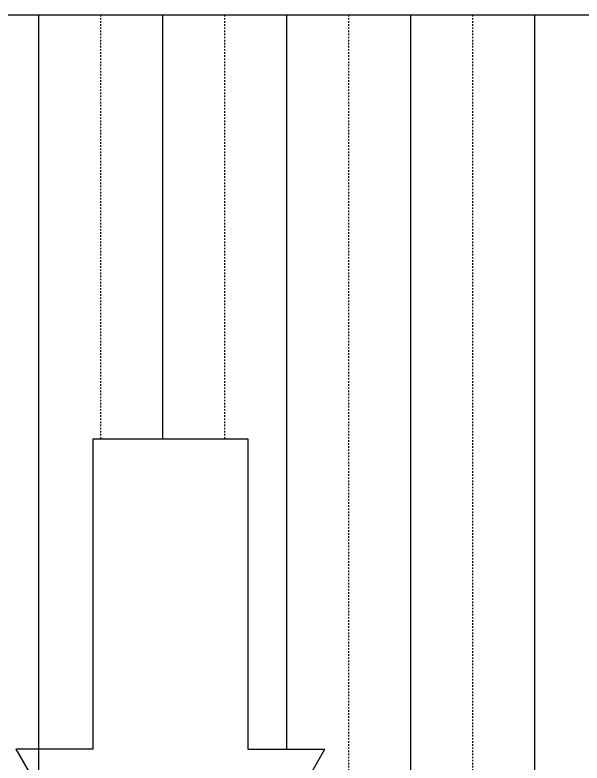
# Model space of a CAD drawing. Header units: millimetres. Extents: x 18078 to 182092, y 10648 to 75430.
# Drawn here: x 42298 to 42756, y 34378 to 34981 of the extents above; entities that cross this region are included whole.
import ezdxf

# ---------------------------------------------------------------- set-up
doc = ezdxf.new("R2010")
doc.units = ezdxf.units.MM
doc.linetypes.add('JIS_02_1.2', pattern=[2.5, 1.25, -1.25])
doc.layers.add('A-Anno-Scrn', color=8, linetype='Continuous', lineweight=25)

msp = doc.modelspace()

# ---------------------------------------------------------------- linework, layer by layer
msp.add_line((36967.33, 34981.02), (42867.33, 34981.02))
at = {"layer": 'A-Anno-Scrn', "color": 0}
for p, q in [((42317.33, 34981.02), (42317.33, 33081.02)), ((42417.33, 34981.02), (42417.33, 34639.52)), ((42517.33, 34981.02), (42517.33, 34389.52)), ((42617.33, 34981.02), (42617.33, 33081.02)), ((42717.33, 34981.02), (42717.33, 33081.02)), ((42361.25, 34639.52), (42361.25, 34389.52)), ((42361.25, 34639.52), (42486.25, 34639.52)), ((42486.25, 34639.52), (42486.25, 34389.52)), ((42361.25, 34389.52), (42299.25, 34389.52)), ((42299.25, 34389.52), (42423.75, 34173.88)), ((42423.75, 34173.88), (42548.25, 34389.52)), ((42486.25, 34389.52), (42548.25, 34389.52))]:
    msp.add_line(p, q, dxfattribs=at)
at = {"layer": 'A-Anno-Scrn', "color": 0, "linetype": 'JIS_02_1.2'}
for p, q in [((42367.33, 34981.02), (42367.33, 34639.52)), ((42467.33, 34981.02), (42467.33, 34639.52)), ((42567.33, 34981.02), (42567.33, 33081.02)), ((42667.33, 34981.02), (42667.33, 33081.02))]:
    msp.add_line(p, q, dxfattribs=at)

doc.saveas('drawing.dxf')
